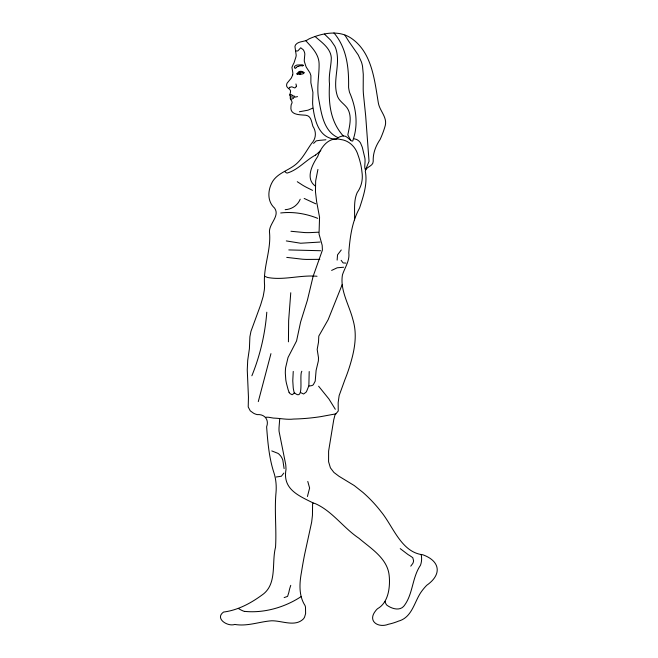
<?xml version="1.0" encoding="UTF-8"?>
<svg xmlns="http://www.w3.org/2000/svg" width="658" height="658" viewBox="0 0 658 658"><rect width="100%" height="100%" fill="white"/><g stroke="black" fill="none" stroke-linecap="round" stroke-linejoin="round"><path stroke-width="0.99" d="M354.53 219.862C354.958 210.716 353.362 201.109 357.228 192.506C361.53 186.592 363.109 179.215 361.941 171.985A66.277 66.277 0 0 0 360.666 164.064L359.687 160.223A77.891 77.891 0 0 0 358.001 155C355.731 147.129 349.192 140.573 340.885 139.537C329.033 136.288 321.186 146.701 317.724 156.505C312.295 164.525 305.189 178.433 315.017 185.844M293.246 371.408L292.777 380.817L293.246 388.047A41.602 41.602 0 0 0 293.46 389.33L294.274 393.155M308.849 386.032L309.202 371.531M290.762 292.752L288.648 320.586L288.434 341.831M266.794 312.205C265.108 334.042 260.099 355.484 251.874 375.776M301.849 371.244C298.946 375.126 304.654 401.512 294.866 393.122A1.102 1.102 0 0 0 294.381 393.13L292.152 394.726L290.079 393.665A6.975 6.975 0 0 1 289.059 392.267M297.548 74.058L296.881 73.902L298.831 71.73A2.755 2.755 0 0 1 299.324 71.5L299.604 71.418A5.215 5.215 0 0 1 303.387 72.051L304.086 72.791L303.33 73.548M270.948 353.65L258.29 401.61M317.921 169.443L315.659 180.917L315.462 191.659L316.613 201.57L319.558 217.263L319.031 234.018L322.181 245.294L322.412 250.139L313.101 276.385L307.376 300.311L300.599 322.05L296.561 340.959L288.031 357.5L285.63 367.641A48.972 48.972 0 0 0 285.317 373.102L285.802 379.839A43.683 43.683 0 0 0 286.592 383.885L287.53 387.414A84.339 84.339 0 0 1 288.039 389.396L289.059 392.267M292.646 75.028L291.297 78.072L287.118 83.147A4.968 4.968 0 0 0 286.617 85.359A5.354 5.354 0 0 0 286.715 86.338C287.546 88.838 291.626 89.036 290.392 92.638A3.282 3.282 0 0 1 290.178 93.42L289.75 94.719L290.268 96.076A1.563 1.563 0 0 1 290.268 96.981C289.265 99.572 293.994 101.324 291.272 104.507A12 12 0 0 0 290.976 106.637C289.693 115.273 300.04 114.706 305.822 115.24C311.316 115.907 311.555 122.125 312.887 126.27C316.621 131.806 316.153 138.789 311.431 143.641A131.271 131.271 0 0 0 308.503 148.001C305.164 153.182 301.964 158.57 297.482 162.871C290.26 169.994 279.132 172.1 273.152 180.629C267.757 188.953 266.671 200.978 274.583 208.109C280.44 216.424 268.012 224.181 269.583 233.179C271.038 250.871 262.929 267.658 264.598 285.358A46.825 46.825 0 0 1 264.294 290.137L263.184 296.429L260.642 304.909L250.961 331.352L249.892 336.748L249.398 348.699L247.712 360.337L247.26 369.928L248.453 397.152L248.214 406.948L250.262 410.839L253.651 413.282A15.808 15.808 0 0 0 257.27 414.606C264.656 413.997 269.27 419.812 266.622 426.828C267.724 441.822 269.023 457.063 273.531 471.506C275.866 478.21 276.623 485.357 276.031 492.423C274.312 510.666 276.648 528.974 275.538 547.226C271.573 562.327 277.1 582.725 263.702 593.771C251.858 602.703 238.385 610.172 223.547 612.055C214.459 618.495 227.652 626.934 234.807 624.442C247.392 626.58 259.104 621.761 271.384 620.798C281.632 620.469 294.891 627.304 303.346 618.989A10.536 10.536 0 0 0 304.564 617.114L305.608 613.593L305.493 607.318A7.049 7.049 0 0 0 304.975 605.442C298.642 595.663 299.406 583.144 301.479 572.156A440.728 440.728 0 0 1 304.621 554.48L311.662 522.131L312.451 515.272L312.583 504.102L313.027 503.082L314.434 503.337A8.365 8.365 0 0 0 315.272 503.633C332.232 511.036 343.484 527.971 358.865 538.203C370.767 548.427 387.397 558.239 389.158 575.396A54.82 54.82 0 0 1 389.265 586.319C388.533 594.931 385.522 604.241 377.552 608.716A11.383 11.383 0 0 0 375.702 610.714C367.065 621.152 378.218 628.324 388.442 624.253A57.073 57.073 0 0 0 398.361 621.177C411.834 617.566 414.071 602.786 420.676 592.693A53.314 53.314 0 0 1 426.729 585.291C442.546 574.22 439.873 560.863 422.781 554.76C401.224 552.317 393.147 526.342 381.147 511.792A136.28 136.28 0 0 0 362.969 492.447L354.284 485.579L338.919 476.228L333.927 472.452L330.415 467.854L328.581 461.751L328.613 451.108L333.738 419.804L335.004 414.902L338.253 410.995L338.171 402.606L339.141 395.598L345.006 379.436A171.903 171.903 0 0 0 351.8 358.931C354.711 348.049 356.389 336.559 354.292 325.381A54.301 54.301 0 0 0 352.885 319.533C349.192 304.983 339.799 290.096 342.456 274.871C344.792 267.592 349.908 260.749 348.798 252.762C349.974 237.332 351.948 221.861 359.548 208.084C363.389 196.199 367.69 183.853 365.305 171.187C365.897 166.507 373.267 166.54 373.218 161.243C372.839 153.248 375.759 145.895 380.176 139.356C382.216 134.832 384.001 130.169 385.3 125.382C387.282 117.108 379.658 110.766 378.358 103.035C374.534 80.227 372.099 52.443 351.24 38.23C339.635 30.35 324.92 32.653 312.599 37.399A47.302 47.302 0 0 0 308.742 39.052C304.917 42.235 298.74 40.747 295.664 44.728A5.971 5.971 0 0 0 294.957 46.619L296.19 55.182A29.281 29.281 0 0 1 295.935 56.942L293.962 63.053A10.816 10.816 0 0 1 293.361 64.015L291.93 67.322L292.703 71.944A7.814 7.814 0 0 1 292.654 75.037M295.746 50.905L297.523 50.979A1.571 1.571 0 0 0 297.967 50.789L300.731 47.771L303.305 49.802A10.709 10.709 0 0 1 304.128 51.349L304.498 52.36A8.562 8.562 0 0 1 304.827 54.137L304.3 59.968A9.549 9.549 0 0 0 304.333 61.416L305.962 66.532A20.809 20.809 0 0 0 306.71 67.864L309.951 72.816L310.905 75.58L310.872 82.727L312.928 92.4L312.632 102.122A31.642 31.642 0 0 0 312.69 104.499C314.236 118.851 318.159 138.542 335.999 139.216L339.355 136.971L342.341 136.009A5.988 5.988 0 0 1 344.052 136.058C347.169 135.367 353.009 144.711 353.124 139.636C358.487 124.362 356.052 107.139 349.538 92.375A43.313 43.313 0 0 1 348.584 87.333C348.937 68.128 346.939 48.19 333.943 32.9M290.746 585.349L290.104 587.339A38.806 38.806 0 0 0 288.862 592.373L287.587 596.387L284.141 597.596M307.426 496.51L309.614 488.055L307.779 481.45M365.552 169.879L369.039 161.3L365.684 115.964L363.413 93.831A84.611 84.611 0 0 1 363.191 89.249L363.282 74.387L362.542 66.4A32.045 32.045 0 0 0 361.423 61.975L358.248 54.984L351.38 45.073A100.625 100.625 0 0 1 348.214 40.467L344.907 35.129M342.193 284.577L328.136 319.714L318.801 336.082L318.505 342.152L317.181 349.431L318.505 357.771L318.373 360.913L316.111 370.364L315.207 381.171L313.307 384.724A4.713 4.713 0 0 1 311.818 385.596L308.725 386.139L306.891 390.638A9.196 9.196 0 0 1 306.093 392.143L303.618 394.002L300.698 392.637M283.837 473.086L281.385 476.228L276.187 477.001M300.221 199.209C297.655 205.386 291.815 209.31 285.177 209.68M289.15 88.123L289.257 87.958A3.775 3.775 0 0 1 289.767 87.317M313.603 143.386L316.218 140.878L320.092 140.277A47.031 47.031 0 0 0 321.581 140.195L325.899 139.767M410.765 566.16L412.739 563.536A6.917 6.917 0 0 0 413.569 560.715L412.763 557.671L409.646 555.508A33.574 33.574 0 0 1 408.092 554.612L400.228 548.624M341.272 249.974L337.538 254.843L337.135 260.107M296.281 67.445C295.327 69.748 293.476 67.116 294.866 66.162A9.812 9.812 0 0 1 296.306 65.282A4.038 4.038 0 0 1 297.243 65.035L302.343 64.829L303.577 65.372A2.344 2.344 0 0 1 302.45 65.8M320.816 150.394L317.987 153.026A48.478 48.478 0 0 1 315.478 155.082M296.881 73.902L300.311 71.993L304.086 72.791M312.698 108.159L307.985 110.182L299.39 111.761M289.8 95.081L291.017 94.571L292.16 95.18M289.783 87.333L291.469 86.856A3.981 3.981 0 0 1 292.777 87.177L294.628 87.892A1.053 1.053 0 0 0 295.006 87.835L295.672 87.358A2.722 2.722 0 0 0 296.256 86.313M315.478 155.082C305.699 160.322 297.984 169.928 287.258 173.046A2.879 2.879 0 0 1 286.353 172.824L284.527 171.417M301.183 596.559C284.865 607.359 263.973 613.379 244.48 611.364M331.624 270.413L337.2 267.79L343.649 267.238M298.206 66.376L300.361 65.767A3.413 3.413 0 0 1 300.805 65.751L302.392 65.825M297.548 96.619L293.838 97.368A7.016 7.016 0 0 1 293.123 97.236L292.646 97.129A19.214 19.214 0 0 0 292.004 96.989L290.326 96.71M293.542 98.486L292.785 98.692A11.951 11.951 0 0 1 291.124 99.045L290.491 99.078M335.802 413.866L320.882 416.621A209.367 209.367 0 0 1 293.748 419.047C286.954 419.845 280.9 418.398 274.444 418.126A11.819 11.819 0 0 1 273.3 418.069L268.859 417.304A15.224 15.224 0 0 0 266.934 417.23L265.676 417.271M353.7 138.665L356.578 139.43A12.173 12.173 0 0 1 357.648 140.064L358.717 140.87A9.22 9.22 0 0 1 360.559 143.049L362.303 147.269L364.483 156.472A17.314 17.314 0 0 1 365.017 159.146L365.058 161.078A36.379 36.379 0 0 1 364.984 162.789L364.812 165.207A24.617 24.617 0 0 0 364.762 165.964L364.812 167.691A8.447 8.447 0 0 0 365.535 170.077M345.919 263.101L343.098 262.92L341.14 260.321M320.043 242.054L300.673 243.238L286.304 240.927M318.382 232.2L310.305 232.603A86.091 86.091 0 0 1 304.679 232.57L290.951 231.271M280.695 212.978C293.304 211.522 305.986 213.644 317.724 218.349M319.755 259.351L306.562 259.425A106.045 106.045 0 0 1 302.433 259.211L286.748 257.385M320.717 250.731L288.796 249.925M317.016 276.253C300.541 274.797 283.985 280.481 267.74 277.512A24.815 24.815 0 0 1 264.894 276.335L264.491 276.146M271.77 450.919L277.939 453.354A10.034 10.034 0 0 1 279.017 454.185L280.596 455.887A14.813 14.813 0 0 1 282.833 460.148L284.1 468.603M304.177 198.453L315.807 203.832M312.566 190.376L306.603 187.407A76.254 76.254 0 0 1 302.738 185.252L297.276 181.707M313.249 503C298.666 495.704 282.381 489.248 286.008 469.467A66.4 66.4 0 0 0 285.704 464.49L279.074 431.401A30.671 30.671 0 0 1 279.132 426.343L279.708 419.031M337.982 137.637C323.415 131.008 321.433 113.242 318.768 99.416C316.366 87.424 319.385 75.382 319.089 63.365C318.694 53.956 311.579 47.022 305.616 40.533M315.108 36.519C321.688 42.383 330.645 48.166 331.319 57.83C331.171 66.59 328.416 75.193 329.518 84.035C328.457 102.771 330.053 121.146 343.27 135.976M324.493 34.117L330.735 40.212L334.725 46.044A21.097 21.097 0 0 1 335.999 49.185C340.86 64.854 331.862 81.46 337.694 96.858C339.651 101.316 344.002 103.832 346.898 107.575C352.581 115.66 349.546 126.073 347.819 134.939L350.558 140.055M318.62 386.213L328.926 398.978L335.292 409.268M295.944 83.977L296.355 85.606A2.262 2.262 0 0 1 296.264 86.313M421.186 554.801L421.424 556.035A19.148 19.148 0 0 1 420.487 565.255C411.867 577.814 413.175 594.651 403.601 606.454C399.036 611.2 391.42 608.494 386.871 605.179A5.782 5.782 0 0 1 386.082 604.102L385.654 603.246A13.678 13.678 0 0 1 385.045 601.346M244.447 611.463A29.075 29.075 0 0 1 238.352 608.444M296.24 67.387A5.609 5.609 0 0 1 297.967 66.474M303.379 73.663A9.319 9.319 0 0 1 297.572 73.967M294.71 96.257A6.44 6.44 0 0 1 292.094 95.287M299.332 73.153C300.418 75.119 300.204 71.319 299.332 73.153M299.382 74.025A0.913 0.913 0 0 0 300.78 73.285A0.913 0.913 0 0 0 299.439 72.446A0.913 0.913 0 0 0 299.382 74.025"/></g></svg>
